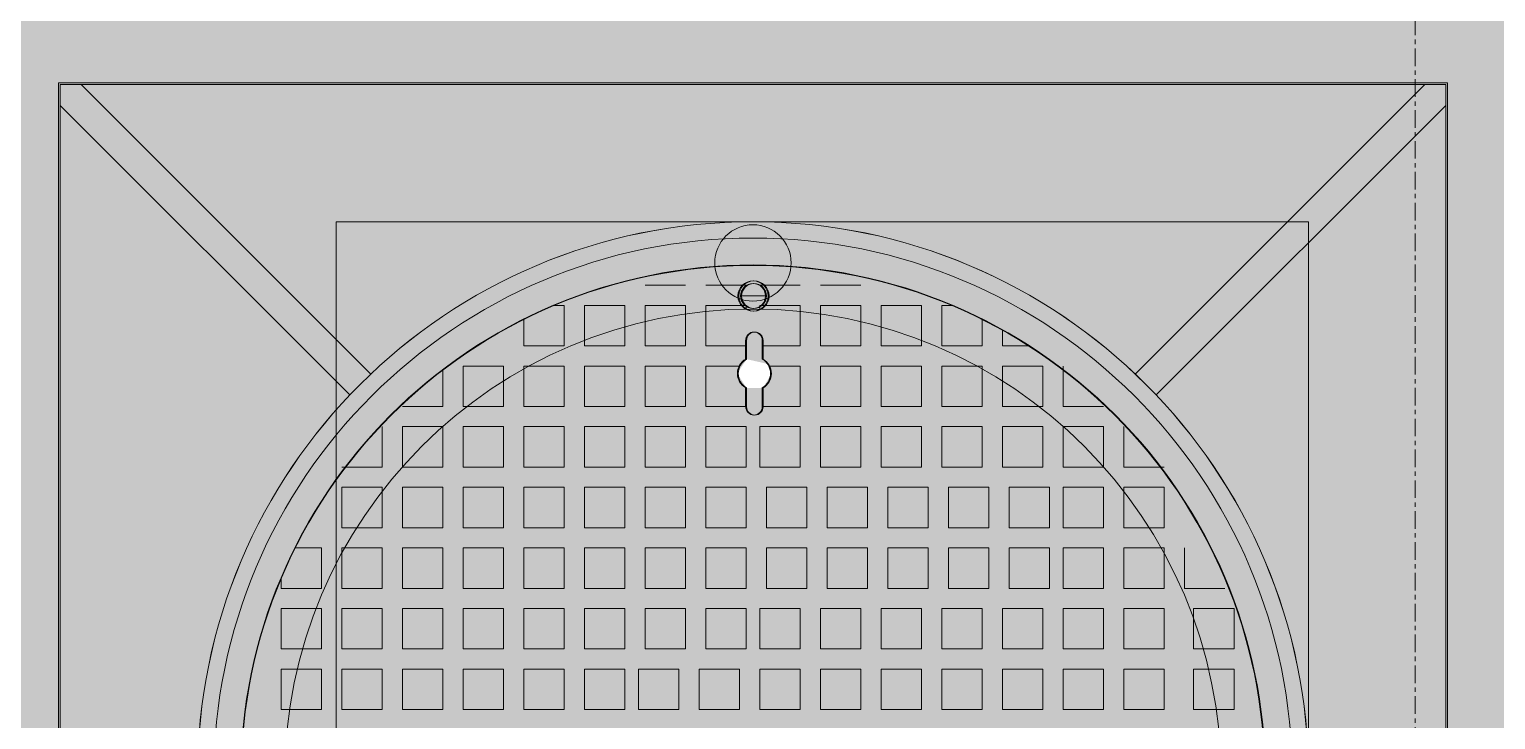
# Model space of a CAD drawing. Header units: millimetres. Extents: x 5117 to 246734, y -48177 to 129208.
# Drawn here: x 98955 to 100011, y 19279 to 19777 of the extents above; entities that cross this region are included whole.
import ezdxf

# ---------------------------------------------------------------- set-up
doc = ezdxf.new("R2010")
doc.units = ezdxf.units.MM
doc.linetypes.add('Grid Line', pattern=[22.225, 12.7, -3.175, 3.175, -3.175])
for name, color, linetype, lineweight in [('A-FLOR-PATT-3', 10, 'Continuous', 9), ('G-IMPT', 8, 'Continuous', 9), ('M-EQPM', 50, 'Continuous', 9), ('S-GRID-1', 1, 'Grid Line', 9)]:
    doc.layers.add(name, color=color, linetype=linetype, lineweight=lineweight)

# ---------------------------------------------------------------- blocks, each defined once
blk = doc.blocks.new('TKTC_NAP THAM BE XLNT_260130 - TKTC_XREF_260130_NAP THAM BE XLNT_dwg_TTT-HOOD ACCESS - TTT-HOOD ACCESS-1904605-MB BỂ XLNT 2 HẦM 1-3399785-TKCS_MB TỔNG THỂ MÁI')
at = {"layer": 'G-IMPT'}
for p, q in [((16.2, 350.9), (0.1, 350.9)), ((43.8, 358.9), (13.8, 358.9))]:
    blk.add_line(p, q, dxfattribs=at)
at = {"layer": 'G-IMPT', "flags": 128}
for points in [[(-71.2, 358.9), (-41.2, 358.9), (-71.2, 358.9), (-41.2, 358.9), (-71.2, 358.9), (-41.2, 358.9)], [(-26.2, 358.9), (3.8, 358.9), (-26.2, 358.9), (3.8, 358.9)], [(0.7, 350.9), (16.9, 350.9)], [(58.8, 358.9), (88.8, 358.9)], [(-86.2, 313.9), (-116.2, 313.9), (-116.2, 343.9), (-86.2, 343.9), (-86.2, 313.9), (-116.2, 313.9), (-116.2, 343.9), (-86.2, 343.9), (-86.2, 313.9), (-116.2, 313.9), (-116.2, 343.9), (-86.2, 343.9), (-86.2, 313.9), (-116.2, 313.9), (-116.2, 343.9), (-86.2, 343.9)], [(-41.2, 313.9), (-41.2, 343.9), (-71.2, 343.9), (-71.2, 313.9), (-41.2, 313.9), (-41.2, 343.9), (-71.2, 343.9), (-71.2, 313.9), (-41.2, 313.9), (-71.2, 313.9), (-71.2, 343.9), (-41.2, 343.9), (-41.2, 313.9), (-71.2, 313.9), (-71.2, 343.9), (-41.2, 343.9)], [(43.8, 313.9), (43.8, 343.9), (13.8, 343.9), (13.8, 340.9), (13.8, 343.9), (43.8, 343.9)], [(88.8, 313.9), (58.8, 313.9), (58.8, 343.9), (88.8, 343.9), (88.8, 313.9), (58.8, 313.9), (58.8, 343.9), (88.8, 343.9), (88.8, 313.9), (58.8, 313.9), (58.8, 343.9), (88.8, 343.9), (88.8, 313.9), (58.8, 313.9), (58.8, 343.9), (88.8, 343.9)], [(133.8, 313.9), (133.8, 343.9), (103.8, 343.9), (103.8, 313.9), (133.8, 313.9), (133.8, 343.9), (103.8, 343.9), (103.8, 313.9), (133.8, 313.9), (103.8, 313.9), (103.8, 343.9), (133.8, 343.9), (133.8, 313.9), (103.8, 313.9), (103.8, 343.9), (133.8, 343.9)], [(156.8, 343.9), (148.8, 343.9), (148.8, 313.9), (178.8, 313.9), (178.8, 333.8), (178.8, 313.9), (148.8, 313.9), (148.8, 343.9), (156.8, 343.9), (148.8, 343.9), (148.8, 313.9), (178.8, 313.9), (178.8, 333.8), (178.8, 313.9), (148.8, 313.9), (148.8, 343.9)], [(13.8, 320.3), (13.8, 313.9), (43.8, 313.9), (13.8, 313.9)], [(-176.2, 268.9), (-206.2, 268.9), (-206.2, 298.9), (-176.2, 298.9), (-176.2, 268.9), (-206.2, 268.9), (-206.2, 298.9), (-176.2, 298.9)], [(-131.2, 268.9), (-131.2, 298.9), (-161.2, 298.9), (-161.2, 268.9), (-131.2, 268.9), (-131.2, 298.9), (-161.2, 298.9), (-161.2, 268.9), (-131.2, 268.9), (-131.2, 298.9), (-161.2, 298.9), (-161.2, 268.9), (-131.2, 268.9), (-161.2, 268.9), (-161.2, 298.9), (-131.2, 298.9)], [(-86.2, 268.9), (-86.2, 298.9), (-116.2, 298.9), (-116.2, 268.9), (-86.2, 268.9), (-86.2, 298.9), (-116.2, 298.9), (-116.2, 268.9), (-86.2, 268.9), (-86.2, 298.9), (-116.2, 298.9), (-116.2, 268.9), (-86.2, 268.9), (-116.2, 268.9), (-116.2, 298.9), (-86.2, 298.9)], [(-41.2, 268.9), (-71.2, 268.9), (-71.2, 298.9), (-41.2, 298.9), (-41.2, 268.9), (-71.2, 268.9), (-71.2, 298.9), (-41.2, 298.9), (-41.2, 268.9), (-71.2, 268.9), (-71.2, 298.9), (-41.2, 298.9), (-41.2, 268.9), (-71.2, 268.9), (-71.2, 298.9), (-41.2, 298.9)], [(-2.9, 298.9), (-26.2, 298.9), (-26.2, 268.9), (2, 268.9), (-26.2, 268.9), (-26.2, 298.9)], [(88.8, 268.9), (88.8, 298.9), (58.8, 298.9), (58.8, 268.9), (88.8, 268.9), (88.8, 298.9), (58.8, 298.9), (58.8, 268.9), (88.8, 268.9), (58.8, 268.9), (58.8, 298.9), (88.8, 298.9), (88.8, 268.9), (58.8, 268.9), (58.8, 298.9), (88.8, 298.9), (88.8, 268.9), (58.8, 268.9), (58.8, 298.9), (88.8, 298.9)], [(133.8, 268.9), (133.8, 298.9), (103.8, 298.9), (103.8, 268.9), (133.8, 268.9), (133.8, 298.9), (103.8, 298.9), (103.8, 268.9), (133.8, 268.9), (133.8, 298.9), (103.8, 298.9), (103.8, 268.9), (133.8, 268.9), (103.8, 268.9), (103.8, 298.9), (133.8, 298.9), (133.8, 268.9), (103.8, 268.9), (103.8, 298.9), (133.8, 298.9), (133.8, 268.9), (103.8, 268.9), (103.8, 298.9), (133.8, 298.9)], [(178.8, 268.9), (178.8, 298.9), (148.8, 298.9), (148.8, 268.9), (178.8, 268.9), (178.8, 298.9), (148.8, 298.9), (148.8, 268.9), (178.8, 268.9), (178.8, 298.9), (148.8, 298.9), (148.8, 268.9), (178.8, 268.9), (148.8, 268.9), (148.8, 298.9), (178.8, 298.9), (178.8, 268.9), (148.8, 268.9), (148.8, 298.9), (178.8, 298.9), (178.8, 268.9), (148.8, 268.9), (148.8, 298.9), (178.8, 298.9)], [(223.8, 268.9), (223.8, 298.9), (193.8, 298.9), (193.8, 268.9), (223.8, 268.9), (223.8, 298.9), (193.8, 298.9), (193.8, 268.9), (223.8, 268.9), (223.8, 298.9), (193.8, 298.9), (193.8, 268.9), (223.8, 268.9), (193.8, 268.9), (193.8, 298.9), (223.8, 298.9)], [(-266.2, 223.9), (-266.2, 253.9), (-266.2, 223.9), (-266.2, 253.9), (-266.2, 223.9), (-296.2, 223.9), (-266.2, 223.9), (-296.2, 223.9)], [(-221.2, 223.9), (-251.2, 223.9), (-251.2, 253.9), (-221.2, 253.9), (-221.2, 223.9), (-251.2, 223.9), (-251.2, 253.9), (-221.2, 253.9)], [(-176.2, 223.9), (-206.2, 223.9), (-206.2, 253.9), (-176.2, 253.9), (-176.2, 223.9), (-206.2, 223.9), (-206.2, 253.9), (-176.2, 253.9), (-176.2, 223.9), (-206.2, 223.9), (-206.2, 253.9), (-176.2, 253.9), (-176.2, 223.9), (-206.2, 223.9), (-206.2, 253.9), (-176.2, 253.9)], [(-131.2, 223.9), (-131.2, 253.9), (-161.2, 253.9), (-161.2, 223.9), (-131.2, 223.9), (-131.2, 253.9), (-161.2, 253.9), (-161.2, 223.9), (-131.2, 223.9), (-131.2, 253.9), (-161.2, 253.9), (-161.2, 223.9), (-131.2, 223.9), (-131.2, 253.9), (-161.2, 253.9), (-161.2, 223.9), (-131.2, 223.9), (-161.2, 223.9), (-161.2, 253.9), (-131.2, 253.9), (-131.2, 223.9), (-161.2, 223.9), (-161.2, 253.9), (-131.2, 253.9)], [(-86.2, 223.9), (-86.2, 253.9), (-116.2, 253.9), (-116.2, 223.9), (-86.2, 223.9), (-86.2, 253.9), (-116.2, 253.9), (-116.2, 223.9), (-86.2, 223.9), (-116.2, 223.9), (-116.2, 253.9), (-86.2, 253.9), (-86.2, 223.9), (-116.2, 223.9), (-116.2, 253.9), (-86.2, 253.9), (-86.2, 223.9), (-116.2, 223.9), (-116.2, 253.9), (-86.2, 253.9), (-86.2, 223.9), (-116.2, 223.9), (-116.2, 253.9), (-86.2, 253.9)], [(-41.2, 223.9), (-41.2, 253.9), (-71.2, 253.9), (-71.2, 223.9), (-41.2, 223.9), (-71.2, 223.9), (-71.2, 253.9), (-41.2, 253.9), (-41.2, 223.9), (-71.2, 223.9), (-71.2, 253.9), (-41.2, 253.9), (-41.2, 223.9), (-71.2, 223.9), (-71.2, 253.9), (-41.2, 253.9), (-41.2, 223.9), (-71.2, 223.9), (-71.2, 253.9), (-41.2, 253.9), (-41.2, 223.9), (-71.2, 223.9), (-71.2, 253.9), (-41.2, 253.9)], [(3.8, 223.9), (-26.2, 223.9), (-26.2, 253.9), (3.8, 253.9), (3.8, 223.9), (-26.2, 223.9), (-26.2, 253.9), (3.8, 253.9), (3.8, 223.9), (-26.2, 223.9), (-26.2, 253.9), (3.8, 253.9)], [(43.8, 223.9), (13.8, 223.9), (13.8, 253.9), (43.8, 253.9)], [(88.8, 223.9), (58.8, 223.9), (58.8, 253.9), (88.8, 253.9), (88.8, 223.9), (58.8, 223.9), (58.8, 253.9), (88.8, 253.9), (88.8, 223.9), (58.8, 223.9), (58.8, 253.9), (88.8, 253.9)], [(133.8, 223.9), (103.8, 223.9), (103.8, 253.9), (133.8, 253.9), (133.8, 223.9), (103.8, 223.9), (103.8, 253.9), (133.8, 253.9), (133.8, 223.9), (103.8, 223.9), (103.8, 253.9), (133.8, 253.9), (133.8, 223.9), (103.8, 223.9), (103.8, 253.9), (133.8, 253.9)], [(178.8, 223.9), (148.8, 223.9), (148.8, 253.9), (178.8, 253.9), (178.8, 223.9), (148.8, 223.9), (148.8, 253.9), (178.8, 253.9), (178.8, 223.9), (148.8, 223.9), (148.8, 253.9), (178.8, 253.9), (178.8, 223.9), (148.8, 223.9), (148.8, 253.9), (178.8, 253.9)], [(223.8, 223.9), (193.8, 223.9), (193.8, 253.9), (223.8, 253.9), (223.8, 223.9), (193.8, 223.9), (193.8, 253.9), (223.8, 253.9), (223.8, 223.9), (193.8, 223.9), (193.8, 253.9), (223.8, 253.9)], [(268.8, 223.9), (238.8, 223.9), (238.8, 253.9), (268.8, 253.9), (268.8, 223.9), (238.8, 223.9), (238.8, 253.9), (268.8, 253.9)], [(283.8, 253.9), (283.8, 223.9), (313.8, 223.9), (283.8, 223.9), (283.8, 253.9), (283.8, 223.9), (313.8, 223.9), (283.8, 223.9)], [(-266.2, 178.9), (-266.2, 208.9), (-296.2, 208.9), (-296.2, 178.9), (-266.2, 178.9), (-296.2, 178.9), (-296.2, 208.9), (-266.2, 208.9), (-266.2, 178.9), (-296.2, 178.9), (-296.2, 208.9), (-266.2, 208.9), (-266.2, 178.9), (-296.2, 178.9), (-296.2, 208.9), (-266.2, 208.9), (-266.2, 178.9), (-296.2, 178.9), (-296.2, 208.9), (-266.2, 208.9), (-266.2, 178.9), (-296.2, 178.9), (-296.2, 208.9), (-266.2, 208.9)], [(-221.2, 178.9), (-221.2, 208.9), (-251.2, 208.9), (-251.2, 178.9), (-221.2, 178.9), (-221.2, 208.9), (-251.2, 208.9), (-251.2, 178.9), (-221.2, 178.9), (-221.2, 208.9), (-251.2, 208.9), (-251.2, 178.9), (-221.2, 178.9), (-251.2, 178.9), (-251.2, 208.9), (-221.2, 208.9)], [(-181.2, 178.9), (-211.2, 178.9), (-211.2, 208.9), (-181.2, 208.9), (-181.2, 178.9), (-211.2, 178.9), (-211.2, 208.9), (-181.2, 208.9)], [(-136.2, 178.9), (-136.2, 208.9), (-166.2, 208.9), (-166.2, 178.9), (-136.2, 178.9), (-136.2, 208.9), (-166.2, 208.9), (-166.2, 178.9), (-136.2, 178.9), (-136.2, 208.9), (-166.2, 208.9), (-166.2, 178.9), (-136.2, 178.9), (-136.2, 208.9), (-166.2, 208.9), (-166.2, 178.9), (-136.2, 178.9), (-166.2, 178.9), (-166.2, 208.9), (-136.2, 208.9), (-136.2, 178.9), (-166.2, 178.9), (-166.2, 208.9), (-136.2, 208.9)], [(-91.2, 178.9), (-121.2, 178.9), (-121.2, 208.9), (-91.2, 208.9), (-91.2, 178.9), (-121.2, 178.9), (-121.2, 208.9), (-91.2, 208.9), (-91.2, 178.9), (-121.2, 178.9), (-121.2, 208.9), (-91.2, 208.9), (-91.2, 178.9), (-121.2, 178.9), (-121.2, 208.9), (-91.2, 208.9), (-91.2, 178.9), (-121.2, 178.9), (-121.2, 208.9), (-91.2, 208.9), (-91.2, 178.9), (-121.2, 178.9), (-121.2, 208.9), (-91.2, 208.9), (-91.2, 178.9), (-121.2, 178.9), (-121.2, 208.9), (-91.2, 208.9), (-91.2, 178.9), (-121.2, 178.9), (-121.2, 208.9), (-91.2, 208.9), (-91.2, 178.9), (-121.2, 178.9), (-121.2, 208.9), (-91.2, 208.9), (-91.2, 178.9), (-121.2, 178.9), (-121.2, 208.9), (-91.2, 208.9)], [(-46.2, 178.9), (-46.2, 208.9), (-76.2, 208.9), (-76.2, 178.9), (-46.2, 178.9), (-46.2, 208.9), (-76.2, 208.9), (-76.2, 178.9), (-46.2, 178.9), (-46.2, 208.9), (-76.2, 208.9), (-76.2, 178.9), (-46.2, 178.9), (-46.2, 208.9), (-76.2, 208.9), (-76.2, 178.9), (-46.2, 178.9), (-46.2, 208.9), (-76.2, 208.9), (-76.2, 178.9), (-46.2, 178.9), (-46.2, 208.9), (-76.2, 208.9), (-76.2, 178.9), (-46.2, 178.9), (-76.2, 178.9), (-76.2, 208.9), (-46.2, 208.9), (-46.2, 178.9), (-76.2, 178.9), (-76.2, 208.9), (-46.2, 208.9)], [(-1.2, 178.9), (-31.2, 178.9), (-31.2, 208.9), (-1.2, 208.9), (-1.2, 178.9), (-31.2, 178.9), (-31.2, 208.9), (-1.2, 208.9), (-1.2, 178.9), (-31.2, 178.9), (-31.2, 208.9), (-1.2, 208.9), (-1.2, 178.9), (-31.2, 178.9), (-31.2, 208.9), (-1.2, 208.9)], [(43.8, 178.9), (43.8, 208.9), (13.8, 208.9), (13.8, 178.9), (43.8, 178.9), (43.8, 208.9), (13.8, 208.9), (13.8, 178.9), (43.8, 178.9), (43.8, 208.9), (13.8, 208.9), (13.8, 178.9), (43.8, 178.9), (43.8, 208.9), (13.8, 208.9), (13.8, 178.9), (43.8, 178.9), (43.8, 208.9), (13.8, 208.9), (13.8, 178.9), (43.8, 178.9), (43.8, 208.9), (13.8, 208.9), (13.8, 178.9), (43.8, 178.9), (13.8, 178.9), (13.8, 208.9), (43.8, 208.9), (43.8, 178.9), (13.8, 178.9), (13.8, 208.9), (43.8, 208.9)], [(88.8, 178.9), (58.8, 178.9), (58.8, 208.9), (88.8, 208.9), (88.8, 178.9), (58.8, 178.9), (58.8, 208.9), (88.8, 208.9), (88.8, 178.9), (58.8, 178.9), (58.8, 208.9), (88.8, 208.9), (88.8, 178.9), (58.8, 178.9), (58.8, 208.9), (88.8, 208.9)], [(133.8, 178.9), (133.8, 208.9), (103.8, 208.9), (103.8, 178.9), (133.8, 178.9), (133.8, 208.9), (103.8, 208.9), (103.8, 178.9), (133.8, 178.9), (133.8, 208.9), (103.8, 208.9), (103.8, 178.9), (133.8, 178.9), (133.8, 208.9), (103.8, 208.9), (103.8, 178.9), (133.8, 178.9), (133.8, 208.9), (103.8, 208.9), (103.8, 178.9), (133.8, 178.9), (133.8, 208.9), (103.8, 208.9), (103.8, 178.9), (133.8, 178.9), (103.8, 178.9), (103.8, 208.9), (133.8, 208.9), (133.8, 178.9), (103.8, 178.9), (103.8, 208.9), (133.8, 208.9)], [(178.8, 178.9), (148.8, 178.9), (148.8, 208.9), (178.8, 208.9), (178.8, 178.9), (148.8, 178.9), (148.8, 208.9), (178.8, 208.9), (178.8, 178.9), (148.8, 178.9), (148.8, 208.9), (178.8, 208.9), (178.8, 178.9), (148.8, 178.9), (148.8, 208.9), (178.8, 208.9)], [(223.8, 178.9), (223.8, 208.9), (193.8, 208.9), (193.8, 178.9), (223.8, 178.9), (223.8, 208.9), (193.8, 208.9), (193.8, 178.9), (223.8, 178.9), (223.8, 208.9), (193.8, 208.9), (193.8, 178.9), (223.8, 178.9), (223.8, 208.9), (193.8, 208.9), (193.8, 178.9), (223.8, 178.9), (223.8, 208.9), (193.8, 208.9), (193.8, 178.9), (223.8, 178.9), (223.8, 208.9), (193.8, 208.9), (193.8, 178.9), (223.8, 178.9), (193.8, 178.9), (193.8, 208.9), (223.8, 208.9), (223.8, 178.9), (193.8, 178.9), (193.8, 208.9), (223.8, 208.9)], [(268.8, 178.9), (238.8, 178.9), (238.8, 208.9), (268.8, 208.9), (268.8, 178.9), (238.8, 178.9), (238.8, 208.9), (268.8, 208.9), (268.8, 178.9), (238.8, 178.9), (238.8, 208.9), (268.8, 208.9), (268.8, 178.9), (238.8, 178.9), (238.8, 208.9), (268.8, 208.9)], [(313.8, 178.9), (313.8, 208.9), (283.8, 208.9), (283.8, 178.9), (313.8, 178.9), (313.8, 208.9), (283.8, 208.9), (283.8, 178.9), (313.8, 178.9), (313.8, 208.9), (283.8, 208.9), (283.8, 178.9), (313.8, 178.9), (313.8, 208.9), (283.8, 208.9), (283.8, 178.9), (313.8, 178.9), (313.8, 208.9), (283.8, 208.9), (283.8, 178.9), (313.8, 178.9), (283.8, 178.9), (283.8, 208.9), (313.8, 208.9)], [(-311.2, 133.9), (-311.2, 163.9), (-311.2, 133.9), (-311.2, 163.9), (-311.2, 133.9), (-341.2, 133.9), (-311.2, 133.9), (-341.2, 133.9)], [(-266.2, 133.9), (-296.2, 133.9), (-296.2, 163.9), (-266.2, 163.9), (-266.2, 133.9), (-296.2, 133.9), (-296.2, 163.9), (-266.2, 163.9), (-266.2, 133.9), (-296.2, 133.9), (-296.2, 163.9), (-266.2, 163.9), (-266.2, 133.9), (-296.2, 133.9), (-296.2, 163.9), (-266.2, 163.9)], [(-221.2, 133.9), (-251.2, 133.9), (-251.2, 163.9), (-221.2, 163.9), (-221.2, 133.9), (-251.2, 133.9), (-251.2, 163.9), (-221.2, 163.9), (-221.2, 133.9), (-251.2, 133.9), (-251.2, 163.9), (-221.2, 163.9)], [(-181.2, 133.9), (-211.2, 133.9), (-211.2, 163.9), (-181.2, 163.9), (-181.2, 133.9), (-211.2, 133.9), (-211.2, 163.9), (-181.2, 163.9), (-181.2, 133.9), (-211.2, 133.9), (-211.2, 163.9), (-181.2, 163.9), (-181.2, 133.9), (-211.2, 133.9), (-211.2, 163.9), (-181.2, 163.9)], [(-136.2, 133.9), (-166.2, 133.9), (-166.2, 163.9), (-136.2, 163.9), (-136.2, 133.9), (-166.2, 133.9), (-166.2, 163.9), (-136.2, 163.9), (-136.2, 133.9), (-166.2, 133.9), (-166.2, 163.9), (-136.2, 163.9), (-136.2, 133.9), (-166.2, 133.9), (-166.2, 163.9), (-136.2, 163.9), (-136.2, 133.9), (-166.2, 133.9), (-166.2, 163.9), (-136.2, 163.9), (-136.2, 133.9), (-166.2, 133.9), (-166.2, 163.9), (-136.2, 163.9)], [(-91.2, 133.9), (-121.2, 133.9), (-121.2, 163.9), (-91.2, 163.9), (-91.2, 133.9), (-121.2, 133.9), (-121.2, 163.9), (-91.2, 163.9), (-91.2, 133.9), (-121.2, 133.9), (-121.2, 163.9), (-91.2, 163.9), (-91.2, 133.9), (-121.2, 133.9), (-121.2, 163.9), (-91.2, 163.9), (-91.2, 133.9), (-121.2, 133.9), (-121.2, 163.9), (-91.2, 163.9), (-91.2, 133.9), (-121.2, 133.9), (-121.2, 163.9), (-91.2, 163.9)], [(-46.2, 133.9), (-76.2, 133.9), (-76.2, 163.9), (-46.2, 163.9), (-46.2, 133.9), (-76.2, 133.9), (-76.2, 163.9), (-46.2, 163.9), (-46.2, 133.9), (-76.2, 133.9), (-76.2, 163.9), (-46.2, 163.9), (-46.2, 133.9), (-76.2, 133.9), (-76.2, 163.9), (-46.2, 163.9), (-46.2, 133.9), (-76.2, 133.9), (-76.2, 163.9), (-46.2, 163.9), (-46.2, 133.9), (-76.2, 133.9), (-76.2, 163.9), (-46.2, 163.9), (-46.2, 133.9), (-76.2, 133.9), (-76.2, 163.9), (-46.2, 163.9), (-46.2, 133.9), (-76.2, 133.9), (-76.2, 163.9), (-46.2, 163.9)], [(-1.2, 133.9), (-31.2, 133.9), (-31.2, 163.9), (-1.2, 163.9), (-1.2, 133.9), (-31.2, 133.9), (-31.2, 163.9), (-1.2, 163.9)], [(43.8, 133.9), (13.8, 133.9), (13.8, 163.9), (43.8, 163.9), (43.8, 133.9), (13.8, 133.9), (13.8, 163.9), (43.8, 163.9), (43.8, 133.9), (13.8, 133.9), (13.8, 163.9), (43.8, 163.9), (43.8, 133.9), (13.8, 133.9), (13.8, 163.9), (43.8, 163.9), (43.8, 133.9), (13.8, 133.9), (13.8, 163.9), (43.8, 163.9), (43.8, 133.9), (13.8, 133.9), (13.8, 163.9), (43.8, 163.9), (43.8, 133.9), (13.8, 133.9), (13.8, 163.9), (43.8, 163.9), (43.8, 133.9), (13.8, 133.9), (13.8, 163.9), (43.8, 163.9)], [(88.8, 133.9), (58.8, 133.9), (58.8, 163.9), (88.8, 163.9), (88.8, 133.9), (58.8, 133.9), (58.8, 163.9), (88.8, 163.9)], [(133.8, 133.9), (103.8, 133.9), (103.8, 163.9), (133.8, 163.9), (133.8, 133.9), (103.8, 133.9), (103.8, 163.9), (133.8, 163.9), (133.8, 133.9), (103.8, 133.9), (103.8, 163.9), (133.8, 163.9), (133.8, 133.9), (103.8, 133.9), (103.8, 163.9), (133.8, 163.9), (133.8, 133.9), (103.8, 133.9), (103.8, 163.9), (133.8, 163.9), (133.8, 133.9), (103.8, 133.9), (103.8, 163.9), (133.8, 163.9), (133.8, 133.9), (103.8, 133.9), (103.8, 163.9), (133.8, 163.9), (133.8, 133.9), (103.8, 133.9), (103.8, 163.9), (133.8, 163.9)], [(178.8, 133.9), (148.8, 133.9), (148.8, 163.9), (178.8, 163.9), (178.8, 133.9), (148.8, 133.9), (148.8, 163.9), (178.8, 163.9)], [(223.8, 133.9), (193.8, 133.9), (193.8, 163.9), (223.8, 163.9), (223.8, 133.9), (193.8, 133.9), (193.8, 163.9), (223.8, 163.9), (223.8, 133.9), (193.8, 133.9), (193.8, 163.9), (223.8, 163.9), (223.8, 133.9), (193.8, 133.9), (193.8, 163.9), (223.8, 163.9), (223.8, 133.9), (193.8, 133.9), (193.8, 163.9), (223.8, 163.9), (223.8, 133.9), (193.8, 133.9), (193.8, 163.9), (223.8, 163.9), (223.8, 133.9), (193.8, 133.9), (193.8, 163.9), (223.8, 163.9), (223.8, 133.9), (193.8, 133.9), (193.8, 163.9), (223.8, 163.9)], [(268.8, 133.9), (238.8, 133.9), (238.8, 163.9), (268.8, 163.9), (268.8, 133.9), (238.8, 133.9), (238.8, 163.9), (268.8, 163.9)], [(313.8, 133.9), (313.8, 163.9), (283.8, 163.9), (283.8, 133.9), (313.8, 133.9), (313.8, 163.9), (283.8, 163.9), (283.8, 133.9), (313.8, 133.9), (283.8, 133.9), (283.8, 163.9), (313.8, 163.9), (313.8, 133.9), (283.8, 133.9), (283.8, 163.9), (313.8, 163.9)], [(348.7, 163.9), (328.8, 163.9), (328.8, 133.9), (358.8, 133.9), (358.8, 141.9), (358.8, 133.9), (328.8, 133.9), (328.8, 163.9), (348.7, 163.9), (328.8, 163.9), (328.8, 133.9), (358.8, 133.9), (358.8, 141.9), (358.8, 133.9), (328.8, 133.9), (328.8, 163.9)], [(-318, 88.9), (-318, 118.9), (-348, 118.9), (-348, 88.9), (-318, 88.9), (-318, 118.9), (-348, 118.9), (-348, 88.9), (-318, 88.9), (-318, 118.9), (-348, 118.9), (-348, 88.9), (-318, 88.9), (-348, 88.9), (-348, 118.9), (-318, 118.9)], [(-266.2, 88.9), (-266.2, 118.9), (-296.2, 118.9), (-296.2, 88.9), (-266.2, 88.9), (-266.2, 118.9), (-296.2, 118.9), (-296.2, 88.9), (-266.2, 88.9), (-266.2, 118.9), (-296.2, 118.9), (-296.2, 88.9), (-266.2, 88.9), (-296.2, 88.9), (-296.2, 118.9), (-266.2, 118.9)], [(-221.2, 88.9), (-251.2, 88.9), (-251.2, 118.9), (-221.2, 118.9), (-221.2, 88.9), (-251.2, 88.9), (-251.2, 118.9), (-221.2, 118.9)], [(-176.2, 88.9), (-206.2, 88.9), (-206.2, 118.9), (-176.2, 118.9), (-176.2, 88.9), (-206.2, 88.9), (-206.2, 118.9), (-176.2, 118.9)], [(-131.2, 88.9), (-161.2, 88.9), (-161.2, 118.9), (-131.2, 118.9), (-131.2, 88.9), (-161.2, 88.9), (-161.2, 118.9), (-131.2, 118.9), (-131.2, 88.9), (-161.2, 88.9), (-161.2, 118.9), (-131.2, 118.9), (-131.2, 88.9), (-161.2, 88.9), (-161.2, 118.9), (-131.2, 118.9)], [(-86.2, 88.9), (-86.2, 118.9), (-116.2, 118.9), (-116.2, 88.9), (-86.2, 88.9), (-116.2, 88.9), (-116.2, 118.9), (-86.2, 118.9), (-86.2, 88.9), (-116.2, 88.9), (-116.2, 118.9), (-86.2, 118.9), (-86.2, 88.9), (-116.2, 88.9), (-116.2, 118.9), (-86.2, 118.9)], [(-41.2, 88.9), (-41.2, 118.9), (-71.2, 118.9), (-71.2, 88.9), (-41.2, 88.9), (-71.2, 88.9), (-71.2, 118.9), (-41.2, 118.9), (-41.2, 88.9), (-71.2, 88.9), (-71.2, 118.9), (-41.2, 118.9), (-41.2, 88.9), (-71.2, 88.9), (-71.2, 118.9), (-41.2, 118.9)], [(3.8, 88.9), (3.8, 118.9), (-26.2, 118.9), (-26.2, 88.9), (3.8, 88.9), (-26.2, 88.9), (-26.2, 118.9), (3.8, 118.9)], [(43.8, 88.9), (13.8, 88.9), (13.8, 118.9), (43.8, 118.9)], [(88.8, 88.9), (58.8, 88.9), (58.8, 118.9), (88.8, 118.9), (88.8, 88.9), (58.8, 88.9), (58.8, 118.9), (88.8, 118.9), (88.8, 88.9), (58.8, 88.9), (58.8, 118.9), (88.8, 118.9)], [(133.8, 88.9), (133.8, 118.9), (103.8, 118.9), (103.8, 88.9), (133.8, 88.9), (133.8, 118.9), (103.8, 118.9), (103.8, 88.9), (133.8, 88.9), (133.8, 118.9), (103.8, 118.9), (103.8, 88.9), (133.8, 88.9), (103.8, 88.9), (103.8, 118.9), (133.8, 118.9)], [(178.8, 88.9), (178.8, 118.9), (148.8, 118.9), (148.8, 88.9), (178.8, 88.9), (178.8, 118.9), (148.8, 118.9), (148.8, 88.9), (178.8, 88.9), (178.8, 118.9), (148.8, 118.9), (148.8, 88.9), (178.8, 88.9), (148.8, 88.9), (148.8, 118.9), (178.8, 118.9)], [(223.8, 88.9), (223.8, 118.9), (193.8, 118.9), (193.8, 88.9), (223.8, 88.9), (223.8, 118.9), (193.8, 118.9), (193.8, 88.9), (223.8, 88.9), (193.8, 88.9), (193.8, 118.9), (223.8, 118.9)], [(268.8, 88.9), (268.8, 118.9), (238.8, 118.9), (238.8, 88.9), (268.8, 88.9), (268.8, 118.9), (238.8, 118.9), (238.8, 88.9), (268.8, 88.9), (268.8, 118.9), (238.8, 118.9), (238.8, 88.9), (268.8, 88.9), (238.8, 88.9), (238.8, 118.9), (268.8, 118.9)], [(313.8, 88.9), (313.8, 118.9), (283.8, 118.9), (283.8, 88.9), (313.8, 88.9), (313.8, 118.9), (283.8, 118.9), (283.8, 88.9), (313.8, 88.9), (313.8, 118.9), (283.8, 118.9), (283.8, 88.9), (313.8, 88.9), (313.8, 118.9), (283.8, 118.9), (283.8, 88.9), (313.8, 88.9), (313.8, 118.9), (283.8, 118.9), (283.8, 88.9), (313.8, 88.9), (283.8, 88.9), (283.8, 118.9), (313.8, 118.9)], [(358.8, 88.9), (358.8, 118.9), (328.8, 118.9), (328.8, 88.9), (358.8, 88.9), (328.8, 88.9), (328.8, 118.9), (358.8, 118.9), (358.8, 88.9), (328.8, 88.9), (328.8, 118.9), (358.8, 118.9), (358.8, 88.9), (328.8, 88.9), (328.8, 118.9), (358.8, 118.9), (358.8, 88.9), (328.8, 88.9), (328.8, 118.9), (358.8, 118.9), (358.8, 88.9), (328.8, 88.9), (328.8, 118.9), (358.8, 118.9)], [(-318, 43.9), (-318, 73.9), (-348, 73.9), (-348, 43.9), (-318, 43.9), (-318, 73.9), (-348, 73.9), (-348, 43.9), (-318, 43.9), (-318, 73.9), (-348, 73.9), (-348, 43.9), (-318, 43.9), (-318, 73.9), (-348, 73.9), (-348, 43.9), (-318, 43.9), (-318, 73.9), (-348, 73.9), (-348, 43.9), (-318, 43.9), (-348, 43.9), (-348, 73.9), (-318, 73.9)], [(-266.2, 43.9), (-266.2, 73.9), (-296.2, 73.9), (-296.2, 43.9), (-266.2, 43.9), (-266.2, 73.9), (-296.2, 73.9), (-296.2, 43.9), (-266.2, 43.9), (-296.2, 43.9), (-296.2, 73.9), (-266.2, 73.9), (-266.2, 43.9), (-296.2, 43.9), (-296.2, 73.9), (-266.2, 73.9), (-266.2, 43.9), (-296.2, 43.9), (-296.2, 73.9), (-266.2, 73.9), (-266.2, 43.9), (-296.2, 43.9), (-296.2, 73.9), (-266.2, 73.9)], [(-221.2, 43.9), (-221.2, 73.9), (-251.2, 73.9), (-251.2, 43.9), (-221.2, 43.9), (-221.2, 73.9), (-251.2, 73.9), (-251.2, 43.9), (-221.2, 43.9), (-221.2, 73.9), (-251.2, 73.9), (-251.2, 43.9), (-221.2, 43.9), (-251.2, 43.9), (-251.2, 73.9), (-221.2, 73.9)], [(-176.2, 43.9), (-206.2, 43.9), (-206.2, 73.9), (-176.2, 73.9), (-176.2, 43.9), (-206.2, 43.9), (-206.2, 73.9), (-176.2, 73.9), (-176.2, 43.9), (-206.2, 43.9), (-206.2, 73.9), (-176.2, 73.9)], [(-131.2, 43.9), (-131.2, 73.9), (-161.2, 73.9), (-161.2, 43.9), (-131.2, 43.9), (-161.2, 43.9), (-161.2, 73.9), (-131.2, 73.9), (-131.2, 43.9), (-161.2, 43.9), (-161.2, 73.9), (-131.2, 73.9), (-131.2, 43.9), (-161.2, 43.9), (-161.2, 73.9), (-131.2, 73.9)], [(-86.2, 43.9), (-86.2, 73.9), (-116.2, 73.9), (-116.2, 43.9), (-86.2, 43.9), (-116.2, 43.9), (-116.2, 73.9), (-86.2, 73.9), (-86.2, 43.9), (-116.2, 43.9), (-116.2, 73.9), (-86.2, 73.9), (-86.2, 43.9), (-116.2, 43.9), (-116.2, 73.9), (-86.2, 73.9)], [(-41.2, 43.9), (-41.2, 73.9), (-71.2, 73.9), (-71.2, 43.9), (-41.2, 43.9), (-41.2, 73.9), (-71.2, 73.9), (-71.2, 43.9), (-41.2, 43.9), (-41.2, 73.9), (-71.2, 73.9), (-71.2, 43.9), (-41.2, 43.9), (-71.2, 43.9), (-71.2, 73.9), (-41.2, 73.9)], [(3.8, 43.9), (3.8, 73.9), (-26.2, 73.9), (-26.2, 43.9), (3.8, 43.9), (3.8, 73.9), (-26.2, 73.9), (-26.2, 43.9), (3.8, 43.9), (3.8, 73.9), (-26.2, 73.9), (-26.2, 43.9), (3.8, 43.9), (-26.2, 43.9), (-26.2, 73.9), (3.8, 73.9)], [(48.8, 43.9), (48.8, 73.9), (18.8, 73.9), (18.8, 43.9), (48.8, 43.9), (48.8, 73.9), (18.8, 73.9), (18.8, 43.9), (48.8, 43.9), (48.8, 73.9), (18.8, 73.9), (18.8, 43.9), (48.8, 43.9), (18.8, 43.9), (18.8, 73.9), (48.8, 73.9)], [(93.8, 43.9), (93.8, 73.9), (63.8, 73.9), (63.8, 43.9), (93.8, 43.9), (93.8, 73.9), (63.8, 73.9), (63.8, 43.9), (93.8, 43.9), (93.8, 73.9), (63.8, 73.9), (63.8, 43.9), (93.8, 43.9), (63.8, 43.9), (63.8, 73.9), (93.8, 73.9)], [(133.8, 43.9), (133.8, 73.9), (103.8, 73.9), (103.8, 43.9), (133.8, 43.9), (133.8, 73.9), (103.8, 73.9), (103.8, 43.9), (133.8, 43.9), (103.8, 43.9), (103.8, 73.9), (133.8, 73.9), (133.8, 43.9), (103.8, 43.9), (103.8, 73.9), (133.8, 73.9)], [(178.8, 43.9), (148.8, 43.9), (148.8, 73.9), (178.8, 73.9), (178.8, 43.9), (148.8, 43.9), (148.8, 73.9), (178.8, 73.9), (178.8, 43.9), (148.8, 43.9), (148.8, 73.9), (178.8, 73.9), (178.8, 43.9), (148.8, 43.9), (148.8, 73.9), (178.8, 73.9)], [(223.8, 43.9), (193.8, 43.9), (193.8, 73.9), (223.8, 73.9), (223.8, 43.9), (193.8, 43.9), (193.8, 73.9), (223.8, 73.9)], [(268.8, 43.9), (238.8, 43.9), (238.8, 73.9), (268.8, 73.9), (268.8, 43.9), (238.8, 43.9), (238.8, 73.9), (268.8, 73.9)], [(313.8, 43.9), (313.8, 73.9), (283.8, 73.9), (283.8, 43.9), (313.8, 43.9), (313.8, 73.9), (283.8, 73.9), (283.8, 43.9), (313.8, 43.9), (283.8, 43.9), (283.8, 73.9), (313.8, 73.9), (313.8, 43.9), (283.8, 43.9), (283.8, 73.9), (313.8, 73.9)], [(358.8, 43.9), (358.8, 73.9), (328.8, 73.9), (328.8, 43.9), (358.8, 43.9), (358.8, 73.9), (328.8, 73.9), (328.8, 43.9), (358.8, 43.9), (358.8, 73.9), (328.8, 73.9), (328.8, 43.9), (358.8, 43.9), (328.8, 43.9), (328.8, 73.9), (358.8, 73.9)]]:
    blk.add_lwpolyline(points, close=True, dxfattribs=at)
for points in [[(-139.2, 343.9), (-131.2, 343.9), (-131.2, 313.9), (-131.2, 343.9), (-139.2, 343.9), (-131.2, 343.9), (-131.2, 313.9), (-161.2, 313.9), (-161.2, 333.8), (-161.2, 313.9), (-131.2, 313.9), (-161.2, 313.9), (-161.2, 333.8)], [(2, 313.9), (-26.2, 313.9), (-26.2, 343.9), (3.8, 343.9), (3.8, 340.5), (3.8, 343.9), (-26.2, 343.9), (-26.2, 313.9), (2, 313.9), (-26.2, 313.9), (-26.2, 343.9), (3.8, 343.9), (3.8, 340.5)], [(-176.2, 325.8), (-176.2, 313.9), (-196.1, 313.9)], [(1.3, 317.9), (1.3, 314.4), (1.3, 311), (1.3, 307.5), (1.3, 304)], [(2, 318), (2, 314.5), (2, 311), (2, 307.5), (2, 304)], [(2, 318), (2, 314.5), (2, 311), (2, 307.5), (2, 304)], [(3.8, 322.4), (3.8, 322.9), (3.8, 322.4), (3.8, 322.9)], [(13.6, 304), (13.6, 307.5), (13.6, 311), (13.6, 314.4), (13.6, 317.9)], [(14.3, 304), (14.3, 307.5), (14.3, 311), (14.3, 314.5), (14.3, 318)], [(14.3, 304), (14.3, 307.5), (14.3, 311), (14.3, 314.5), (14.3, 318)], [(-251.2, 268.9), (-221.2, 268.9), (-221.2, 298.9), (-221.2, 268.9), (-251.2, 268.9), (-221.2, 268.9), (-221.2, 298.9)], [(18.4, 298.9), (43.8, 298.9), (43.8, 268.9), (13.8, 268.9), (43.8, 268.9), (43.8, 298.9), (18.4, 298.9), (43.8, 298.9), (43.8, 268.9), (13.8, 268.9)], [(268.8, 268.9), (238.8, 268.9), (238.8, 296.4)], [(1.3, 282.7), (1.3, 279.2), (1.3, 275.7), (1.3, 272.2), (1.3, 268.7)], [(2, 282.7), (2, 279.2), (2, 275.7), (2, 272.2), (2, 268.7)], [(2, 282.7), (2, 279.2), (2, 275.7), (2, 272.2), (2, 268.7)], [(13.6, 268.7), (13.6, 272.2), (13.6, 275.7), (13.6, 279.2), (13.6, 282.7)], [(14.3, 268.7), (14.3, 272.2), (14.3, 275.7), (14.3, 279.2), (14.3, 282.7)], [(14.3, 268.7), (14.3, 272.2), (14.3, 275.7), (14.3, 279.2), (14.3, 282.7)]]:
    blk.add_lwpolyline(points, dxfattribs=at)
at = {"layer": 'G-IMPT'}
for centre, radius in [((8.8, -6.1), 412.1), ((8.8, -6.1), 400), ((8.8, -6.1), 380), ((8.1, 350.9), 11.2), ((8.8, 350.9), 11.2), ((8.8, 350.9), 11.2)]:
    blk.add_circle(centre, radius, dxfattribs=at)
for centre, radius, start, end in [((8.1, 350.9), 9.23, 360, 180), ((8.1, 350.9), 9.23, 0, 180), ((8.8, 350.9), 9.23, 360, 180), ((8.8, 350.9), 9.23, 0, 180), ((8.8, 350.9), 9.23, 360, 180), ((8.8, 350.9), 9.23, 0, 180), ((8.1, 350.9), 9.23, 180, 360), ((8.1, 350.9), 9.23, 180, 360), ((8.8, 350.9), 9.23, 180, 360), ((8.8, 350.9), 9.23, 180, 360), ((8.8, 350.9), 9.23, 180, 360), ((8.8, 350.9), 9.23, 180, 360), ((7.5, 317.9), 6.15, 90, 180), ((8.1, 318), 6.15, 90, 180), ((8.1, 318), 6.15, 90, 180), ((7.5, 317.9), 6.15, 0, 90), ((8.1, 318), 6.15, 0, 90), ((8.1, 318), 6.15, 0, 90), ((7.5, 293.3), 12.3, 120, 240), ((8.1, 293.4), 12.3, 120, 240), ((8.1, 293.4), 12.3, 120, 240), ((7.5, 293.3), 12.3, 300, 60), ((8.1, 293.4), 12.3, 300, 60), ((8.1, 293.4), 12.3, 300, 60), ((7.5, 268.7), 6.15, 180, 270), ((8.1, 268.7), 6.15, 180, 270), ((8.1, 268.7), 6.15, 180, 270), ((7.5, 268.7), 6.15, 270, 0), ((8.1, 268.7), 6.15, 270, 0), ((8.1, 268.7), 6.15, 270, 0)]:
    blk.add_arc(centre, radius, start, end, dxfattribs=at)
blk = doc.blocks.new('TKTC_NAP THAM BE XLNT_260130 - TKTC_XREF_260130_NAP THAM BE XLNT_dwg_NAP THAM-3399787-TKCS_MB TỔNG THỂ MÁI')
at = {"layer": 'G-IMPT'}
for p, q in [((584817.4, -154748.9), (584608.8, -154540.3)), ((585367.8, -154748.9), (585576.3, -154540.3)), ((584593.7, -154555.4), (584802.3, -154764)), ((585591.4, -154555.4), (585382.9, -154764))]:
    blk.add_line(p, q, dxfattribs=at)
at = {"layer": 'G-IMPT', "flags": 128}
for points in [[(584592.6, -155539.2), (585592.6, -155539.2), (585592.6, -154539.2), (584592.6, -154539.2)], [(585591.4, -154540.3), (584593.7, -154540.3), (584593.7, -155538), (585591.4, -155538)]]:
    blk.add_lwpolyline(points, close=True, dxfattribs=at)
at = {"layer": 'G-IMPT'}
for centre, radius in [((585092.6, -155039.2), 400), ((585092.6, -154668.9), 27.5), ((585092.6, -155039.2), 368.5), ((585092.6, -155039.2), 337.1)]:
    blk.add_circle(centre, radius, dxfattribs=at)
at = {"xscale": 0.9707134767847465, "yscale": 0.9707134767847465, "zscale": 0.9707134767847465}
blk.add_blockref('TKTC_NAP THAM BE XLNT_260130 - TKTC_XREF_260130_NAP THAM BE XLNT_dwg_TTT-HOOD ACCESS - TTT-HOOD ACCESS-1904605-MB BỂ XLNT 2 HẦM 1-3399785-TKCS_MB TỔNG THỂ MÁI', (585084, -155033.3), dxfattribs=at)
blk = doc.blocks.new('TKTC_NAP THAM BE XLNT_260130 - TKTC_XREF_260130_NAP THAM BE XLNT_dwg-3399784-TKCS_MB TỔNG THỂ MÁI')
at = {"layer": 'G-IMPT', "flags": 128}
blk.add_lwpolyline([(96420.9, 18089.2), (97120.9, 18089.2), (97120.9, 18789.2), (96420.9, 18789.2)], close=True, dxfattribs=at)
at = {"extrusion": (0, 0, -1), "zscale": -1}
blk.add_blockref('TKTC_NAP THAM BE XLNT_260130 - TKTC_XREF_260130_NAP THAM BE XLNT_dwg_NAP THAM-3399787-TKCS_MB TỔNG THỂ MÁI', (-681813.5, 173428.4), dxfattribs=at)
blk = doc.blocks.new('TKTC_NAP THAM BE XLNT_260130 - NẮP THĂM BỂ XLNT-2335565-TKCS_MB TỔNG THỂ MÁI')
blk.add_blockref('TKTC_NAP THAM BE XLNT_260130 - TKTC_XREF_260130_NAP THAM BE XLNT_dwg-3399784-TKCS_MB TỔNG THỂ MÁI', (-83427.6, -14087.9))

msp = doc.modelspace()

# ---------------------------------------------------------------- hatches: boundary and pattern name
at = {"layer": 'A-FLOR-PATT-3'}
h = msp.add_hatch(dxfattribs=at)
h.set_pattern_fill('FP_6', color=256, style=0, pattern_type=2)
h.set_pattern_definition([(50, (0, 0), (677.7247, -59.293), [70.866, -779.526]), (355, (0, 0), (-131.1036, 710.731), [56.693, -623.621]), (100.451, (56.5, -4.94), (546.6267, 651.434), [60.227, -662.495]), (46.184, (0, 189), (1008.414, -156.3987), [106.299, -1169.289]), (96.636, (84, 175.9), (883.1375, 920.431), [90.34, -993.743]), (351.184, (0, 189), (883.146, 920.423), [85.039, -935.431]), (21, (94.5, 141.73), (564.0056, -380.4262), [70.866, -779.526]), (326, (94.5, 141.7), (229.9034, 685.1796), [56.693, -623.621]), (71.451, (141.5, 110), (793.912, 304.7473), [60.227, -662.495]), (37.5, (0, 0), (11.4894, 314.54497), [10.394, -605.668, 10.394, -622.676, -625.983]), (37.5, (0, 0), (11.4894, 314.54497), [-1249.131, 10.394, -615.589]), (7.5, (0, 0), (248.5691, 372.672), [10.394, -350.55, 10.394, -591.495, -238.582]), (7.5, (0, 0), (248.5691, 372.672), [-962.833, 10.394, -228.189]), (327.5, (-210.7, 0), (504.39837, -21.31163), [10.394, -225.826, 10.394, -726.613, -977.951]), (327.5, (-210.7, 0), (504.39837, -21.31163), [-973.226, 10.394, -967.557]), (317.5, (-305.2, 0), (551.0412, 94.5872), [10.394, -296.692, 10.394, -479.054, -694.487]), (317.5, (-305.2, 0), (551.0412, 94.5872), [-796.534, 10.394, -684.093])])
h.paths.add_polyline_path([(44802.6, 13236.9), (44902.6, 13236.9), (44902.6, 13388.8), (71452.6, 13388.8), (71452.6, 14988.2), (89452.6, 14988.2), (89452.6, 13388.8), (115103.5, 13387.2), (115103.5, 13256.9), (116102.6, 13256.9), (116102.6, 20878.2), (83667.6, 20878.2), (83667.6, 20888.2), (81462.6, 20888.2), (81462.6, 20878.2), (44812.6, 20878.2), (44812.6, 20888.2), (44802.6, 20888.2), (44802.6, 13339.5)])
h.paths.add_polyline_path([(93977.4, 15435.6), (93971.5, 15446), (93977.4, 15456.3), (93989.4, 15456.3), (93995.4, 15446), (93989.4, 15435.6)])
h.paths.add_polyline_path([(100288.2, 15435.6), (100276.2, 15435.6), (100270.3, 15446), (100276.2, 15456.3), (100288.2, 15456.3), (100294.2, 15446), (100290.7, 15440)])
h.paths.add_polyline_path([(99027.4, 15435.6), (99021.4, 15446), (99027.4, 15456.3), (99039.4, 15456.3), (99045.3, 15446), (99039.4, 15435.6)])
h.paths.add_polyline_path([(95839.4, 15435.9), (95827.4, 15435.9), (95821.5, 15446.3), (95827.4, 15456.6), (95839.4, 15456.6), (95845.4, 15446.3), (95841.9, 15440.3)])
h.paths.add_polyline_path([(99028.1, 16016.9), (99021.4, 16027.3), (99028.1, 16037.7), (99043.5, 16034.1), (99046, 16027.3), (99040, 16016.9)])
h.paths.add_polyline_path([(100276.9, 16016.9), (100270.3, 16027.3), (100276.9, 16037.7), (100292.3, 16034.1), (100294.8, 16027.3), (100288.8, 16016.9)])
h.paths.add_polyline_path([(93978.1, 16016.9), (93971.5, 16027.3), (93978.1, 16037.7), (93993.5, 16034.1), (93996, 16027.3), (93990, 16016.9), (93989.4, 16016.9)])
h.paths.add_polyline_path([(95828.1, 16017.2), (95821.5, 16027.6), (95828.1, 16037.9), (95843.5, 16034.4), (95846, 16027.6), (95840, 16017.2)])
h.paths.add_polyline_path([(99482.5, 18936.9), (99470.6, 18936.9), (99464.6, 18947.3), (99470.6, 18957.6), (99482.5, 18957.6), (99488.5, 18947.3), (99485.1, 18941.3)])
h.paths.add_polyline_path([(99471.2, 19518.2), (99464.6, 19528.6), (99471.3, 19538.9), (99486.7, 19535.4), (99489.2, 19528.6), (99483.2, 19518.2), (99482.5, 19518.2)])
h.paths.add_polyline_path([(93277.8, 19934), (93271.8, 19944.4), (93277.8, 19954.7), (93289.8, 19954.7), (93295.7, 19944.4), (93289.8, 19934)])
h.paths.add_polyline_path([(92027.8, 19935.2), (92021.8, 19945.5), (92027.8, 19955.9), (92039.8, 19955.9), (92045.7, 19945.5), (92039.8, 19935.2)])
h.paths.add_polyline_path([(88438.8, 19935.6), (88426.8, 19935.6), (88421.8, 19949.5), (88426.8, 19956.3), (88438.8, 19956.3), (88444.7, 19946), (88443.1, 19940)])
h.paths.add_polyline_path([(97228.3, 19936.8), (97222.3, 19947.1), (97228.3, 19957.5), (97240.2, 19957.5), (97246.2, 19947.1), (97240.2, 19936.8)])
h.paths.add_polyline_path([(93289.8, 20515.3), (93277.8, 20515.3), (93271.8, 20525.7), (93278.5, 20536), (93293.9, 20532.5), (93296.4, 20525.6), (93290.4, 20515.3)])
h.paths.add_polyline_path([(92040.4, 20516.5), (92027.8, 20516.5), (92021.8, 20526.8), (92028.5, 20537.2), (92043.9, 20533.7), (92046.4, 20526.8), (92040.4, 20516.5)])
h.paths.add_polyline_path([(88426.8, 20516.9), (88426.1, 20517), (88420.2, 20527.3), (88426.2, 20537.6), (88438.8, 20537.6), (88444.1, 20524.9), (88438.8, 20517), (88426.8, 20516.9)])
h.paths.add_polyline_path([(97240.8, 20518.1), (97228.3, 20518.1), (97222.3, 20528.5), (97228.9, 20538.8), (97244.3, 20535.3), (97246.8, 20528.4), (97240.9, 20518.1)])

# ---------------------------------------------------------------- linework, layer by layer
at = {"layer": 'S-GRID-1'}
msp.add_line((99952.6, 15460.6), (99952.6, 23210.6), dxfattribs=at)

# ---------------------------------------------------------------- block references
at = {"layer": 'M-EQPM'}
msp.add_blockref('TKTC_NAP THAM BE XLNT_260130 - NẮP THĂM BỂ XLNT-2335565-TKCS_MB TỔNG THỂ MÁI', (86182.6, 14936.6), dxfattribs=at)

doc.saveas('drawing.dxf')
